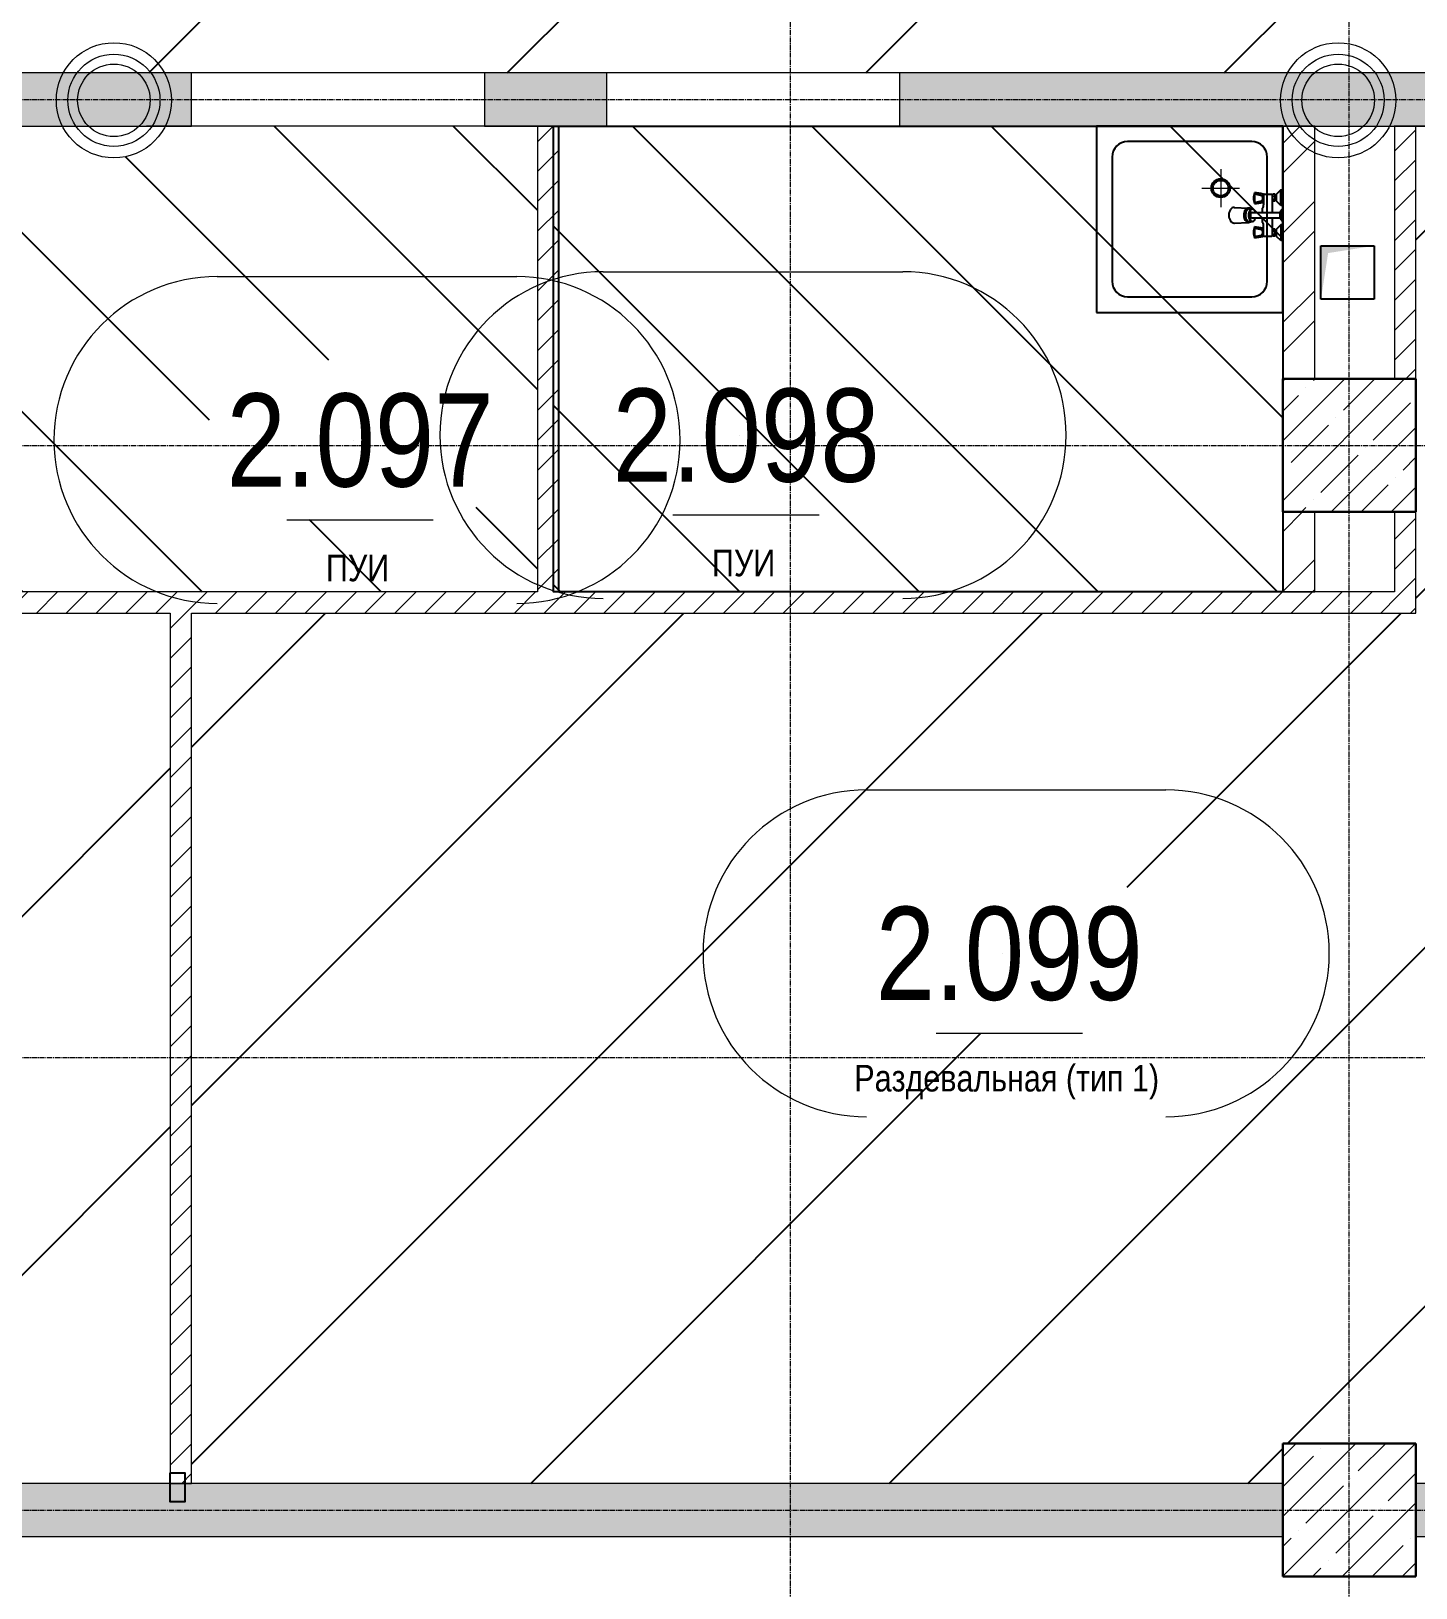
# Model space of a CAD drawing. Header units: millimetres. Extents: x 538266 to 1167394, y 114608 to 637157.
# Drawn here: x 863885 to 869088, y 205321 to 211170 of the extents above; entities that cross this region are included whole.
import ezdxf
from ezdxf.enums import TextEntityAlignment as Align

# ---------------------------------------------------------------- set-up
doc = ezdxf.new("R2010")
doc.units = ezdxf.units.MM
doc.linetypes.add('CENTER2', pattern=[28.575, 19.05, -3.175, 3.175, -3.175])
doc.linetypes.add('HIDDEN2', pattern=[4.7625, 3.175, -1.5875])
doc.layers.get('Defpoints').update_dxf_attribs({"color": 140})
for name, color, linetype, lineweight in [('АР_Area', 5, 'Continuous', 5), ('АР_Колонны', 70, 'Continuous', 30), ('АР_Стены ЖБ', 7, 'Continuous', 35), ('АР_Стены кирпич', 32, 'Continuous', 20), ('АР_Стены ПЕНОблок', 52, 'Continuous', 20), ('АР_Штриховка', 8, 'Continuous', 0)]:
    doc.layers.add(name, color=color, linetype=linetype, lineweight=lineweight)
doc.layers.add('АР_Делит', color=120, linetype='Continuous', lineweight=0, plot=False)
doc.layers.add('РД_Проем', color=230, linetype='Continuous', lineweight=0, plot=False)
doc.layers.add('РД_Оси_100', color=7, linetype='Continuous', lineweight=0, true_color=0x525252)
doc.layers.add('РД_проем_инж перемыч_подсчет', color=50, linetype='Continuous', plot=False)
doc.layers.add('ФВ-5', color=7, linetype='Continuous')
doc.styles.add('style1', font='ARIALN.TTF')

# ---------------------------------------------------------------- blocks, each defined once
blk = doc.blocks.new('MOK-МаркаПом_овал_ареал')
for p, q in [((-5.365, 6.138), (5.888, 6.138)), ((-2.75, -3), (2.75, -3))]:
    blk.add_line(p, q)
for centre, radius, start, end in [((-5.365, 0), 6.138, 90, 270), ((5.888, 0), 6.138, 270, 90), ((-7.411, 0), 7.161, 0, 0.00095)]:
    blk.add_arc(centre, radius, start, end)
at = {"color": 0, "style": 'style1'}
blk.add_attdef('АР-ПОМЕЩЕНИЕ:НОМЕР', text='', height=3, dxfattribs=at).set_placement((0.261, 0), align=Align.MIDDLE)
at = {"layer": 'Defpoints', "color": 2, "style": 'style1'}
blk.add_attdef('АР-ПОМЕЩЕНИЕ:НАИМЕНОВАНИЕ', text='', height=1, dxfattribs=at).set_placement((-0.094, -4.814), align=Align.MIDDLE)
blk = doc.blocks.new('2_этаж')
at = {"layer": 'АР_Штриховка', "linetype": 'Continuous', "lineweight": 0, "true_color": 0x000000}
h = blk.add_hatch(dxfattribs=at)
h.set_pattern_fill('AR-CONC', color=18, angle=45, style=0)
h.set_pattern_definition([(95, (602274.53, 8e-10), (140.09465, 117.55338), [19.05, -209.55]), (40, (602274.53, 8e-10), (-160.01845, 110.17673), [15.24, -167.64058]), (145.451445, (602286.2, 9.8), (-19.9238, 227.7301), [16.19001, -178.09024]), (91.1842, (602238.6, 35.92), (221.41024, 161.95341), [28.575, -314.325]), (141.63556, (602257.06, 49.42), (-7.08662, 342.82676), [24.28502, -267.1356]), (36.18415, (602238.6, 35.92), (-7.08662, 342.82676), [22.85997, -251.45973]), (66, (602265.55, 44.9), (179.51998, 34.89515), [19.05, -209.55]), (11, (602265.55, 44.9), (-86.53993, 173.9412), [15.24, -167.64]), (116.451445, (602280.51, 47.81), (92.98005, 208.83634), [16.19001, -178.08994]), (82.5, (602274.53, 8e-10), (-57.605469, 61.973414), [0, -165.608, 0, -170.18, 0, -168.275]), (52.5, (602274.53, 8e-10), (-23.589727, 118.087), [0, -97.028, 0, -161.798, 0, -64.135]), (12.5, (602234.48, -40.05), (99.927863, 91.826196), [0, -63.5, 0, -198.12, 0, -262.89]), (2.5, (602216.52, -58.01), (86.763904, 122.72239), [0, -82.55, 0, -131.572, 0, -186.69])])
h.paths.add_polyline_path([(697073.6, 211013.2), (697273.6, 210813.2), (700673.6, 210813.2), (700673.6, 211013.2)], flags=0)
h.paths.add_polyline_path([(700673.6, 211013.2), (700673.6, 210813.2), (702713.6, 210813.2), (702713.6, 211013.2)], flags=0)
h.paths.add_polyline_path([(703813.6, 211013.2), (703813.6, 210813.2), (706223.6, 210813.2), (706223.6, 211013.2)], flags=0)
h.paths.add_polyline_path([(706223.6, 211013.2), (706223.6, 210813.2), (706723.6, 210813.2), (706723.6, 211013.2)], flags=0)
h.paths.add_polyline_path([(706723.6, 211013.2), (706723.6, 210813.2), (708123.6, 210813.2), (708123.6, 211013.2)], flags=0)
h.paths.add_polyline_path([(709223.6, 211013.2), (709223.6, 210813.2), (709423.6, 210813.2), (709423.6, 211013.2)], flags=0)
h.paths.add_polyline_path([(709423.6, 211013.2), (709423.6, 210813.2), (709683.6, 210813.2), (709683.6, 211013.2)], flags=0)
h.paths.add_polyline_path([(710783.6, 211013.2), (710783.6, 210813.2), (712223.6, 210813.2), (712223.6, 211013.2)], flags=0)
h.paths.add_polyline_path([(712223.6, 211013.2), (712223.6, 210813.2), (712773.6, 210813.2), (712773.6, 211013.2)], flags=0)
h.paths.add_polyline_path([(713873.6, 211013.2), (713873.6, 210813.2), (713923.6, 210813.2), (713923.6, 211013.2)], flags=0)
h.paths.add_polyline_path([(713923.6, 211013.2), (713923.6, 210813.2), (718373.6, 210813.2), (718373.6, 211013.2)], flags=0)
at = {"layer": 'АР_Штриховка', "linetype": 'Continuous', "lineweight": 0, "ltscale": 0.5, "true_color": 0x000000}
h = blk.add_hatch(dxfattribs=at)
h.set_pattern_fill('ANSI31', color=18, scale=25, angle=-360, style=0)
h.set_pattern_definition([(45, (602274.53, 9e-11), (-56.1266, 56.1266), [])])
h.paths.add_polyline_path([(709423.6, 209063.2), (709450.2, 209043.2), (709503.6, 209063.2), (709503.6, 210813.2), (709423.6, 210813.2)], flags=0)
at = {"layer": 'АР_Штриховка', "linetype": 'Continuous', "lineweight": 0, "true_color": 0x000000}
h = blk.add_hatch(dxfattribs=at)
h.set_pattern_fill('ANSI32', color=18, scale=25, angle=-360, style=0)
h.set_pattern_definition([(45, (602274.53, -3e-11), (-168.3798, 168.3798), []), (45, (602386.78, -3e-11), (-168.3798, 168.3798), [])])
h.paths.add_polyline_path([(712223.6, 209863.2), (712343.6, 209863.2), (712343.6, 210813.2), (712223.6, 210813.2)], flags=0)
at = {"layer": 'АР_Штриховка', "linetype": 'Continuous', "lineweight": 0, "ltscale": 0.5, "true_color": 0x000000}
h = blk.add_hatch(dxfattribs=at)
h.set_pattern_fill('ANSI31', color=18, scale=25, angle=-360, style=0)
h.set_pattern_definition([(45, (602274.53, 3e-11), (-56.1266, 56.1266), [])])
h.paths.add_polyline_path([(712723.6, 210813.2), (712643.6, 210813.2), (712643.6, 209863.2), (712723.6, 209863.2)], flags=0)
at = {"layer": 'АР_Штриховка', "linetype": 'Continuous', "lineweight": 0, "true_color": 0x000000}
h = blk.add_hatch(dxfattribs=at)
h.set_pattern_fill('ANSI32', color=18, scale=25, angle=-360, style=0)
h.set_pattern_definition([(45, (602274.53, 3e-11), (-168.3798, 168.3798), []), (45, (602386.78, 3e-11), (-168.3798, 168.3798), [])])
h.paths.add_polyline_path([(712343.6, 209363.2), (712223.6, 209363.2), (712223.6, 209063.2), (712343.6, 209063.2)], flags=0)
at = {"layer": 'АР_Штриховка', "linetype": 'Continuous', "lineweight": 0, "ltscale": 0.5, "true_color": 0x000000}
h = blk.add_hatch(dxfattribs=at)
h.set_pattern_fill('ANSI31', color=18, scale=25, angle=-360, style=0)
h.set_pattern_definition([(45, (602274.53, 3e-11), (-56.1266, 56.1266), [])])
h.paths.add_polyline_path([(712723.6, 209363.2), (712643.6, 209363.2), (712643.6, 209063.2), (712723.6, 208983.2)], flags=0)
h = blk.add_hatch(dxfattribs=at)
h.set_pattern_fill('ANSI31', color=18, scale=25, style=0)
h.set_pattern_definition([(45, (602274.53, 0), (-56.1266, 56.1266), [])])
h.paths.add_polyline_path([(712723.6, 208983.2), (712643.6, 209063.2), (712223.6, 209063.2), (712223.6, 208983.2)], flags=0)
h.paths.add_polyline_path([(712223.6, 208983.2), (712223.6, 209063.2), (709503.6, 209063.2), (709450.2, 209043.2), (709423.6, 208983.2)], flags=0)
h.paths.add_polyline_path([(709423.6, 208983.2), (709450.2, 209043.2), (709423.6, 209063.2), (708043.6, 209063.2), (708070.2, 209003.2), (708123.6, 208983.2)], flags=0)
h.paths.add_polyline_path([(708043.6, 208983.2), (708070.2, 209003.2), (708043.6, 209063.2), (706303.6, 209063.2), (706223.6, 208983.2)], flags=0)
h = blk.add_hatch(dxfattribs=at)
h.set_pattern_fill('ANSI31', color=18, scale=25, angle=-360, style=0)
h.set_pattern_definition([(45, (602274.53, 3e-11), (-56.1266, 56.1266), [])])
h.paths.add_polyline_path([(708123.6, 208983.2), (708070.2, 209003.2), (708043.6, 208983.2), (708043.6, 205713.3), (708123.6, 205713.3)], flags=0)
at = {"layer": 'АР_Штриховка', "linetype": 'Continuous', "lineweight": 0, "true_color": 0x000000}
h = blk.add_hatch(dxfattribs=at)
h.set_pattern_fill('AR-CONC', color=18, angle=45, style=0)
h.set_pattern_definition([(95, (602274.53, 0), (140.09465, 117.55338), [19.05, -209.55]), (40, (602274.53, 0), (-160.01845, 110.17673), [15.24, -167.64058]), (145.451445, (602286.2, 9.8), (-19.9238, 227.7301), [16.19001, -178.09024]), (91.1842, (602238.6, 35.92), (221.41024, 161.95341), [28.575, -314.325]), (141.63556, (602257.06, 49.42), (-7.08662, 342.82676), [24.28502, -267.1356]), (36.18415, (602238.6, 35.92), (-7.08662, 342.82676), [22.85997, -251.45973]), (66, (602265.55, 44.9), (179.51998, 34.89515), [19.05, -209.55]), (11, (602265.55, 44.9), (-86.53993, 173.9412), [15.24, -167.64]), (116.451445, (602280.51, 47.81), (92.98005, 208.83634), [16.19001, -178.08994]), (82.5, (602274.53, 0), (-57.605469, 61.973414), [0, -165.608, 0, -170.18, 0, -168.275]), (52.5, (602274.53, 0), (-23.589727, 118.087), [0, -97.028, 0, -161.798, 0, -64.135]), (12.5, (602234.48, -40.05), (99.927863, 91.826196), [0, -63.5, 0, -198.12, 0, -262.89]), (2.5, (602216.52, -58.01), (86.763904, 122.72239), [0, -82.55, 0, -131.572, 0, -186.69])])
h.paths.add_polyline_path([(706723.6, 205713.3), (706723.6, 205513.3), (712223.6, 205513.3), (712223.6, 205713.3)], flags=0)
h = blk.add_hatch(dxfattribs=at)
h.set_pattern_fill('AR-CONC', color=18, angle=45, style=0)
h.set_pattern_definition([(95, (602274.53, 0), (140.09465, 117.55338), [19.05, -209.55]), (40, (602274.53, 0), (-160.01845, 110.17673), [15.24, -167.64058]), (145.451445, (602286.2, 9.8), (-19.9238, 227.7301), [16.19001, -178.09024]), (91.1842, (602238.6, 35.92), (221.41024, 161.95341), [28.575, -314.325]), (141.63556, (602257.06, 49.42), (-7.08662, 342.82676), [24.28502, -267.1356]), (36.18415, (602238.6, 35.92), (-7.08662, 342.82676), [22.85997, -251.45973]), (66, (602265.55, 44.9), (179.51998, 34.89515), [19.05, -209.55]), (11, (602265.55, 44.9), (-86.53993, 173.9412), [15.24, -167.64]), (116.451445, (602280.51, 47.81), (92.98005, 208.83634), [16.19001, -178.08994]), (82.5, (602274.53, 0), (-57.605469, 61.973414), [0, -165.608, 0, -170.18, 0, -168.275]), (52.5, (602274.53, 0), (-23.589727, 118.087), [0, -97.028, 0, -161.798, 0, -64.135]), (12.5, (602234.48, -40.05), (99.927863, 91.826196), [0, -63.5, 0, -198.12, 0, -262.89]), (2.5, (602216.52, -58.01), (86.763904, 122.72239), [0, -82.55, 0, -131.572, 0, -186.69])])
h.paths.add_polyline_path([(712723.6, 205713.3), (712723.6, 205513.3), (718273.6, 205513.3), (718273.6, 205713.3)], flags=0)
at = {"color": 18, "true_color": 0x000000}
for p, q in [((712223.6, 210813.2), (711523.6, 210813.2)), ((711523.6, 210813.2), (711523.6, 210113.2)), ((712223.6, 210813.2), (711523.6, 210813.2)), ((711523.6, 210813.2), (711523.6, 210113.2)), ((712223.6, 210113.2), (712223.6, 210813.2)), ((712223.6, 210113.2), (712223.6, 210813.2)), ((712106.9, 210754.9), (711640.2, 210754.9)), ((712106.9, 210754.9), (711640.2, 210754.9)), ((711581.9, 210696.6), (711581.9, 210229.9)), ((711581.9, 210696.6), (711581.9, 210229.9)), ((712165.2, 210229.9), (712165.2, 210696.6)), ((712165.2, 210229.9), (712165.2, 210696.6)), ((712119, 210557.9), (712143, 210552.3)), ((712119, 210557.9), (712143, 210552.3)), ((712216.2, 210573.2), (712199.4, 210557.6)), ((712216.2, 210573.2), (712199.4, 210557.6)), ((712199.4, 210530.4), (712199.4, 210557.6)), ((712199.4, 210530.4), (712199.4, 210557.6)), ((712216.2, 210514.8), (712216.2, 210573.2)), ((712216.2, 210573.2), (712223.6, 210573.2)), ((712216.2, 210514.8), (712216.2, 210573.2)), ((712216.2, 210573.2), (712223.6, 210573.2)), ((712223.6, 210573.2), (712223.6, 210514.8)), ((712223.6, 210573.2), (712223.6, 210514.8)), ((712041.1, 210507.6), (712095.3, 210505.1)), ((712041.1, 210507.6), (712095.3, 210505.1)), ((712109.6, 210501.6), (712095.5, 210501.6)), ((712109.6, 210501.6), (712095.5, 210501.6)), ((712116.8, 210553.9), (712116.8, 210530.3)), ((712116.8, 210553.9), (712116.8, 210530.3)), ((712119, 210526.3), (712143, 210531.9)), ((712119, 210526.3), (712143, 210531.9)), ((712147.5, 210488.2), (712147.5, 210504.8)), ((712147.5, 210488.2), (712147.5, 210504.8)), ((712150.4, 210554.3), (712150.4, 210529.9)), ((712151.6, 210554.3), (712150.4, 210554.3)), ((712150.4, 210554.3), (712150.4, 210529.9)), ((712151.6, 210554.3), (712150.4, 210554.3)), ((712150.4, 210529.9), (712151.6, 210529.9)), ((712150.4, 210529.9), (712151.6, 210529.9)), ((712151.6, 210554.3), (712151.6, 210517.3)), ((712151.6, 210554.3), (712151.6, 210517.3)), ((712153.8, 210557.1), (712182.8, 210557.1)), ((712153.8, 210557.1), (712182.8, 210557.1)), ((712186.8, 210557.2), (712184.8, 210554.6)), ((712186.8, 210557.2), (712184.8, 210554.6)), ((712184.8, 210488.2), (712184.8, 210555.1)), ((712184.8, 210488.2), (712184.8, 210555.1)), ((712184.8, 210552), (712186.8, 210549.8)), ((712184.8, 210552), (712186.8, 210549.8)), ((712186.8, 210549.8), (712184.8, 210547)), ((712186.8, 210549.8), (712184.8, 210547)), ((712186.8, 210538.2), (712184.8, 210541)), ((712186.8, 210538.2), (712184.8, 210541)), ((712184.8, 210536), (712186.8, 210538.2)), ((712184.8, 210536), (712186.8, 210538.2)), ((712186.8, 210530.8), (712184.8, 210533.4)), ((712186.8, 210530.8), (712184.8, 210533.4)), ((712193, 210557.2), (712186.8, 210557.2)), ((712193, 210557.2), (712186.8, 210557.2)), ((712186.8, 210549.8), (712193, 210549.8)), ((712186.8, 210549.8), (712193, 210549.8)), ((712186.8, 210538.2), (712193, 210538.2)), ((712186.8, 210538.2), (712193, 210538.2)), ((712193, 210530.8), (712186.8, 210530.8)), ((712193, 210530.8), (712186.8, 210530.8)), ((712195.2, 210554.6), (712193, 210557.2)), ((712195.2, 210554.6), (712193, 210557.2)), ((712193, 210549.8), (712195.2, 210552)), ((712193, 210549.8), (712195.2, 210552)), ((712193, 210549.8), (712195.2, 210547)), ((712193, 210549.8), (712195.2, 210547)), ((712193, 210538.2), (712195.2, 210541)), ((712193, 210538.2), (712195.2, 210541)), ((712193, 210538.2), (712195.2, 210536)), ((712193, 210538.2), (712195.2, 210536)), ((712195.2, 210533.4), (712193, 210530.8)), ((712195.2, 210533.4), (712193, 210530.8)), ((712195.2, 210533.4), (712195.2, 210554.6)), ((712199.4, 210554.6), (712195.2, 210554.6)), ((712195.2, 210533.4), (712195.2, 210554.6)), ((712199.4, 210554.6), (712195.2, 210554.6)), ((712199.4, 210533.4), (712195.2, 210533.4)), ((712199.4, 210533.4), (712195.2, 210533.4)), ((712216.2, 210514.8), (712199.4, 210530.4)), ((712216.2, 210514.8), (712199.4, 210530.4)), ((712220.6, 210500.2), (712213.6, 210490.7)), ((712220.6, 210500.2), (712213.6, 210490.7)), ((712223.6, 210514.8), (712216.2, 210514.8)), ((712223.6, 210514.8), (712216.2, 210514.8)), ((712220.6, 210456.2), (712220.6, 210500.2)), ((712223.6, 210500.2), (712220.6, 210500.2)), ((712220.6, 210456.2), (712220.6, 210500.2)), ((712223.6, 210500.2), (712220.6, 210500.2)), ((712223.6, 210500.2), (712223.6, 210456.2)), ((712223.6, 210500.2), (712223.6, 210456.2)), ((712041.1, 210448.7), (712095.3, 210451.1)), ((712041.1, 210448.7), (712095.3, 210451.1)), ((712109.6, 210454.7), (712095.5, 210454.7)), ((712109.6, 210454.7), (712095.5, 210454.7)), ((712108.8, 210488.2), (712213.6, 210488.2)), ((712108.8, 210488.2), (712213.6, 210488.2)), ((712108.8, 210468.2), (712213.6, 210468.2)), ((712108.8, 210468.2), (712213.6, 210468.2)), ((712147.5, 210450.9), (712147.5, 210468.2)), ((712147.5, 210450.9), (712147.5, 210468.2)), ((712184.8, 210401.7), (712184.8, 210468.2)), ((712184.8, 210401.7), (712184.8, 210468.2)), ((712216.2, 210441.5), (712199.4, 210425.9)), ((712216.2, 210441.5), (712199.4, 210425.9)), ((712213.6, 210465.7), (712213.6, 210490.7)), ((712213.6, 210465.7), (712213.6, 210490.7)), ((712220.6, 210456.2), (712213.6, 210465.7)), ((712220.6, 210456.2), (712213.6, 210465.7)), ((712223.6, 210441.5), (712216.2, 210441.5)), ((712216.2, 210441.5), (712216.2, 210383.1)), ((712223.6, 210441.5), (712216.2, 210441.5)), ((712216.2, 210441.5), (712216.2, 210383.1)), ((712223.6, 210456.2), (712220.6, 210456.2)), ((712223.6, 210456.2), (712220.6, 210456.2)), ((712223.6, 210383.1), (712223.6, 210441.5)), ((712223.6, 210383.1), (712223.6, 210441.5)), ((712116.8, 210425.5), (712116.8, 210401.9)), ((712116.8, 210425.5), (712116.8, 210401.9)), ((712119, 210429.5), (712143, 210423.9)), ((712119, 210429.5), (712143, 210423.9)), ((712119, 210397.9), (712143, 210403.5)), ((712119, 210397.9), (712143, 210403.5)), ((712150.4, 210425.9), (712151.6, 210425.9)), ((712150.4, 210401.5), (712150.4, 210425.9)), ((712150.4, 210425.9), (712151.6, 210425.9)), ((712150.4, 210401.5), (712150.4, 210425.9)), ((712151.6, 210401.5), (712150.4, 210401.5)), ((712151.6, 210401.5), (712150.4, 210401.5)), ((712151.6, 210401.5), (712151.6, 210438.5)), ((712151.6, 210401.5), (712151.6, 210438.5)), ((712182.8, 210398.7), (712153.8, 210398.7)), ((712182.8, 210398.7), (712153.8, 210398.7)), ((712184.8, 210401.7), (712182.8, 210398.7)), ((712184.8, 210401.7), (712182.8, 210398.7)), ((712186.8, 210425.5), (712184.8, 210422.9)), ((712186.8, 210425.5), (712184.8, 210422.9)), ((712184.8, 210420.3), (712186.8, 210418.1)), ((712184.8, 210420.3), (712186.8, 210418.1)), ((712186.8, 210418.1), (712184.8, 210415.3)), ((712186.8, 210418.1), (712184.8, 210415.3)), ((712186.8, 210406.5), (712184.8, 210409.3)), ((712186.8, 210406.5), (712184.8, 210409.3)), ((712184.8, 210404.3), (712186.8, 210406.5)), ((712184.8, 210404.3), (712186.8, 210406.5)), ((712186.8, 210399.1), (712184.8, 210401.7)), ((712186.8, 210399.1), (712184.8, 210401.7)), ((712193, 210425.5), (712186.8, 210425.5)), ((712193, 210425.5), (712186.8, 210425.5)), ((712186.8, 210418.1), (712193, 210418.1)), ((712186.8, 210418.1), (712193, 210418.1)), ((712186.8, 210406.5), (712193, 210406.5)), ((712186.8, 210406.5), (712193, 210406.5)), ((712193, 210399.1), (712186.8, 210399.1)), ((712193, 210399.1), (712186.8, 210399.1)), ((712195.2, 210422.9), (712193, 210425.5)), ((712195.2, 210422.9), (712193, 210425.5)), ((712193, 210418.1), (712195.2, 210420.3)), ((712193, 210418.1), (712195.2, 210420.3)), ((712193, 210418.1), (712195.2, 210415.3)), ((712193, 210418.1), (712195.2, 210415.3)), ((712193, 210406.5), (712195.2, 210409.3)), ((712193, 210406.5), (712195.2, 210409.3)), ((712193, 210406.5), (712195.2, 210404.3)), ((712193, 210406.5), (712195.2, 210404.3)), ((712195.2, 210401.7), (712193, 210399.1)), ((712195.2, 210401.7), (712193, 210399.1)), ((712199.4, 210422.9), (712195.2, 210422.9)), ((712195.2, 210401.7), (712195.2, 210422.9)), ((712199.4, 210422.9), (712195.2, 210422.9)), ((712195.2, 210401.7), (712195.2, 210422.9)), ((712199.4, 210401.7), (712195.2, 210401.7)), ((712199.4, 210401.7), (712195.2, 210401.7)), ((712199.4, 210398.7), (712199.4, 210425.9)), ((712199.4, 210398.7), (712199.4, 210425.9)), ((712216.2, 210383.1), (712199.4, 210398.7)), ((712216.2, 210383.1), (712199.4, 210398.7)), ((712223.6, 210383.1), (712216.2, 210383.1)), ((712223.6, 210383.1), (712216.2, 210383.1)), ((711640.2, 210171.6), (712106.9, 210171.6)), ((711640.2, 210171.6), (712106.9, 210171.6)), ((711523.6, 210113.2), (712223.6, 210113.2)), ((711523.6, 210113.2), (712223.6, 210113.2))]:
    blk.add_line(p, q, dxfattribs=at)
at = {"color": 18, "lineweight": 0, "true_color": 0x000000}
for p, q in [((711990.2, 210651), (711990.2, 210508.9)), ((711990.2, 210651), (711990.2, 210508.9)), ((711919.2, 210579.9), (712061.3, 210579.9)), ((711919.2, 210579.9), (712061.3, 210579.9))]:
    blk.add_line(p, q, dxfattribs=at)
at = {"color": 18, "linetype": 'Continuous', "true_color": 0x000000}
for p, q in [((712367, 210163.2), (712367, 210363.2)), ((712367, 210363.2), (712567, 210363.2)), ((712367, 210163.2), (712367, 210363.2)), ((712367, 210363.2), (712567, 210363.2)), ((712567, 210363.2), (712567, 210163.2)), ((712567, 210363.2), (712567, 210163.2)), ((712567, 210163.2), (712367, 210163.2)), ((712567, 210163.2), (712367, 210163.2))]:
    blk.add_line(p, q, dxfattribs=at)
blk.add_lwpolyline([(708043.6, 205753.4), (708097.8, 205753.4), (708097.8, 205643.9), (708043.6, 205643.9)], close=True)
at = {"color": 18, "true_color": 0x000000}
for radius in [35, 35, 29.2, 29.2]:
    blk.add_circle((711990.2, 210579.9), radius, dxfattribs=at)
for centre, radius, start, end in [((711640.2, 210696.6), 58.3, 90, 180), ((711640.2, 210696.6), 58.3, 90, 180), ((712106.9, 210696.6), 58.3, 0, 90), ((712106.9, 210696.6), 58.3, 0, 90), ((712170.3, 210540.8), 57, 157.82246, 178.68627), ((712170.3, 210540.8), 57, 157.82246, 178.68627), ((712121.5, 210553.9), 4.74, 122.37841, 180), ((712121.5, 210553.9), 4.74, 122.37841, 180), ((712124.7, 210562.1), 7.1, 178.68627, 216.61398), ((712102, 210356.5), 206.4, 77.12471, 85.66633), ((712124.7, 210562.1), 7.1, 178.68627, 216.61398), ((712102, 210356.5), 206.4, 77.12471, 85.66633), ((712125.1, 210651.7), 94, 266.28017, 279.93305), ((712125.1, 210651.7), 94, 266.28017, 279.93305), ((712146.2, 210553.9), 4.17, 5.28608, 65.1491), ((712146.2, 210553.9), 4.17, 5.28608, 65.1491), ((712045.6, 210486.3), 22.6, 121.36202, 145.79984), ((712045.6, 210486.3), 22.6, 121.36202, 145.79984), ((712041.1, 210493.7), 13.9, 87.34582, 121.36203), ((712041.1, 210493.7), 13.9, 87.34582, 121.36203), ((712099.6, 210485.6), 20.7, 121.50035, 145.94422), ((712099.6, 210485.6), 20.7, 121.50035, 145.94422), ((712101.6, 210486.8), 16.9, 127.82457, 151.91881), ((712101.6, 210486.8), 16.9, 127.82457, 151.91881), ((712095.3, 210492.5), 12.6, 58.49965, 121.50034), ((712095.3, 210492.5), 12.6, 58.49965, 121.50034), ((712095.5, 210494.6), 7, 90, 127.82457), ((712095.5, 210494.6), 7, 90, 127.82457), ((712113.1, 210486.8), 16.9, 127.82457, 151.91881), ((712113.1, 210486.8), 16.9, 127.82457, 151.91881), ((712115.6, 210486.8), 16.9, 127.82457, 151.91881), ((712115.6, 210486.8), 16.9, 127.82457, 151.91881), ((712091.1, 210485.6), 20.7, 50.6316, 58.49965), ((712091.1, 210485.6), 20.7, 50.6316, 58.49965), ((712107.1, 210494.6), 7, 90, 127.82457), ((712107.1, 210494.6), 7, 90, 127.82457), ((712109.6, 210494.6), 7, 52.17543, 127.82459), ((712109.6, 210494.6), 7, 52.17543, 127.82459), ((712170.3, 210543.4), 57, 181.31373, 202.17754), ((712170.3, 210543.4), 57, 181.31373, 202.17754), ((712103.5, 210486.8), 16.9, 28.08119, 52.17543), ((712103.5, 210486.8), 16.9, 28.08119, 52.17543), ((712121.5, 210530.3), 4.74, 180, 237.62159), ((712121.5, 210530.3), 4.74, 180, 237.62159), ((712102, 210727.7), 206.4, 274.33367, 282.87529), ((712102, 210727.7), 206.4, 274.33367, 282.87529), ((712124.7, 210522.1), 7.1, 143.38602, 181.31373), ((712124.7, 210522.1), 7.1, 143.38602, 181.31373), ((712125.1, 210432.5), 94, 80.06695, 93.71983), ((712125.1, 210432.5), 94, 80.06695, 93.71983), ((712138, 210542.7), 10.8, 356.71851, 62.52899), ((712138, 210542.7), 10.8, 356.71851, 62.52899), ((712138, 210541.5), 10.8, 297.47101, 3.28149), ((712138, 210541.5), 10.8, 297.47101, 3.28149), ((712130.6, 210517.3), 20.9, 323.49598, 0), ((712130.6, 210517.3), 20.9, 323.49598, 0), ((712146.2, 210530.3), 4.17, 294.8509, 354.71392), ((712146.2, 210530.3), 4.17, 294.8509, 354.71392), ((712153.8, 210554.8), 2.26, 90, 193.68555), ((712153.8, 210554.8), 2.26, 90, 193.68555), ((712182.8, 210555.1), 2, 0, 90), ((712182.8, 210555.1), 2, 0, 90), ((712064.2, 210478.2), 43.2, 164.27804, 195.72198), ((712064.2, 210478.2), 43.2, 164.27804, 195.72198), ((712052.8, 210481.4), 31.3, 145.79984, 164.27804), ((712052.8, 210481.4), 31.3, 145.79984, 164.27804), ((712052.8, 210475), 31.3, 195.72196, 214.20016), ((712052.8, 210475), 31.3, 195.72196, 214.20016), ((712045.6, 210470.1), 22.6, 214.20016, 238.63798), ((712045.6, 210470.1), 22.6, 214.20016, 238.63798), ((712041.1, 210462.6), 13.9, 238.63798, 270), ((712041.1, 210462.6), 13.9, 238.63798, 270), ((712041.1, 210462.6), 13.9, 270, 274.97735), ((712041.1, 210462.6), 13.9, 270, 274.97735), ((712116.9, 210478.1), 39.8, 164.35894, 195.64108), ((712116.9, 210478.1), 39.8, 164.35894, 195.64108), ((712106.3, 210481.1), 28.8, 145.94422, 164.35894), ((712106.3, 210481.1), 28.8, 145.94422, 164.35894), ((712106.3, 210475.1), 28.8, 195.64106, 214.05578), ((712106.3, 210475.1), 28.8, 195.64106, 214.05578), ((712099.6, 210470.6), 20.7, 214.05578, 238.49965), ((712099.6, 210470.6), 20.7, 214.05578, 238.49965), ((712126.8, 210478.2), 43.8, 167.53823, 192.46179), ((712126.8, 210478.2), 43.8, 167.53823, 192.46179), ((712111.3, 210481.6), 27.9, 151.91881, 167.53823), ((712111.3, 210481.6), 27.9, 151.91881, 167.53823), ((712111.3, 210474.7), 27.9, 192.46177, 208.08119), ((712111.3, 210474.7), 27.9, 192.46177, 208.08119), ((712101.6, 210469.5), 16.9, 208.08119, 232.17543), ((712101.6, 210469.5), 16.9, 208.08119, 232.17543), ((712095.3, 210463.7), 12.6, 238.49965, 301.50036), ((712095.3, 210463.7), 12.6, 238.49965, 301.50036), ((712095.5, 210461.7), 7, 232.17543, 270), ((712095.5, 210461.7), 7, 232.17543, 270), ((712138.3, 210478.2), 43.8, 167.53823, 192.46179), ((712138.3, 210478.2), 43.8, 167.53823, 192.46179), ((712122.9, 210481.6), 27.9, 151.91881, 167.53823), ((712122.9, 210481.6), 27.9, 151.91881, 167.53823), ((712122.9, 210474.7), 27.9, 192.46177, 208.08119), ((712122.9, 210474.7), 27.9, 192.46177, 208.08119), ((712140.9, 210478.2), 43.8, 167.53823, 192.46179), ((712140.9, 210478.2), 43.8, 167.53823, 192.46179), ((712125.4, 210481.6), 27.9, 151.91881, 167.53823), ((712125.4, 210481.6), 27.9, 151.91881, 167.53823), ((712125.4, 210474.7), 27.9, 192.46177, 208.08119), ((712125.4, 210474.7), 27.9, 192.46177, 208.08119), ((712113.1, 210469.5), 16.9, 208.08119, 232.17543), ((712113.1, 210469.5), 16.9, 208.08119, 232.17543), ((712115.6, 210469.5), 16.9, 208.08119, 232.17543), ((712115.6, 210469.5), 16.9, 208.08119, 232.17543), ((712115.3, 210478.2), 13.7, 163.28473, 196.71526), ((712115.3, 210478.2), 13.7, 163.28473, 196.71526), ((712091.1, 210470.6), 20.7, 301.50035, 309.98498), ((712091.1, 210470.6), 20.7, 301.50035, 309.98498), ((712112.1, 210479.1), 10.4, 144.05789, 163.28473), ((712112.1, 210479.1), 10.4, 144.05789, 163.28473), ((712112.1, 210477.2), 10.4, 196.71527, 215.94211), ((712112.1, 210477.2), 10.4, 196.71527, 215.94211), ((712107.1, 210461.7), 7, 232.17543, 270), ((712107.1, 210461.7), 7, 232.17543, 270), ((712110.1, 210480.6), 7.92, 119.74058, 144.05789), ((712110.1, 210480.6), 7.92, 119.74058, 144.05789), ((712110.1, 210475.7), 7.92, 215.94211, 240.25942), ((712110.1, 210475.7), 7.92, 215.94211, 240.25942), ((712109.6, 210461.7), 7, 232.17543, 307.82455), ((712109.6, 210461.7), 7, 232.17543, 307.82455), ((712108.8, 210482.8), 5.33, 90, 119.74058), ((712108.8, 210482.8), 5.33, 90, 119.74058), ((712108.8, 210473.5), 5.33, 240.25942, 270), ((712108.8, 210473.5), 5.33, 240.25942, 270), ((712103.5, 210469.5), 16.9, 307.82457, 331.91881), ((712103.5, 210469.5), 16.9, 307.82457, 331.91881), ((712093.8, 210481.6), 27.9, 13.62703, 28.08119), ((712093.8, 210481.6), 27.9, 13.62703, 28.08119), ((712093.8, 210474.7), 27.9, 331.91881, 346.37297), ((712093.8, 210474.7), 27.9, 331.91881, 346.37297), ((712130.6, 210438.5), 20.9, 0, 36.50402), ((712130.6, 210438.5), 20.9, 0, 36.50402), ((712170.3, 210412.4), 57, 157.82246, 178.68627), ((712170.3, 210412.4), 57, 157.82246, 178.68627), ((712170.3, 210415), 57, 181.31373, 202.17754), ((712170.3, 210415), 57, 181.31373, 202.17754), ((712121.5, 210425.5), 4.74, 122.37841, 180), ((712121.5, 210425.5), 4.74, 122.37841, 180), ((712121.5, 210401.9), 4.74, 180, 237.62159), ((712121.5, 210401.9), 4.74, 180, 237.62159), ((712124.7, 210433.7), 7.1, 178.68627, 216.61398), ((712102, 210228.1), 206.4, 77.12471, 85.66633), ((712124.7, 210433.7), 7.1, 178.68627, 216.61398), ((712102, 210228.1), 206.4, 77.12471, 85.66633), ((712102, 210599.3), 206.4, 274.33367, 282.87529), ((712102, 210599.3), 206.4, 274.33367, 282.87529), ((712124.7, 210393.7), 7.1, 143.38602, 181.31373), ((712124.7, 210393.7), 7.1, 143.38602, 181.31373), ((712125.1, 210523.3), 94, 266.28017, 279.93305), ((712125.1, 210523.3), 94, 266.28017, 279.93305), ((712125.1, 210304.1), 94, 80.06695, 93.71983), ((712125.1, 210304.1), 94, 80.06695, 93.71983), ((712138, 210414.3), 10.8, 356.71851, 62.52899), ((712138, 210414.3), 10.8, 356.71851, 62.52899), ((712138, 210413.1), 10.8, 297.47101, 3.28149), ((712138, 210413.1), 10.8, 297.47101, 3.28149), ((712146.2, 210425.5), 4.17, 5.28608, 65.1491), ((712146.2, 210425.5), 4.17, 5.28608, 65.1491), ((712146.2, 210401.9), 4.17, 294.8509, 354.71392), ((712146.2, 210401.9), 4.17, 294.8509, 354.71392), ((712153.8, 210401), 2.26, 166.31445, 270), ((712153.8, 210401), 2.26, 166.31445, 270), ((711640.2, 210229.9), 58.3, 180, 270), ((711640.2, 210229.9), 58.3, 180, 270), ((712106.9, 210229.9), 58.3, 270, 0), ((712106.9, 210229.9), 58.3, 270, 0)]:
    blk.add_arc(centre, radius, start, end, dxfattribs=at)
at = {"color": 18, "linetype": 'Continuous', "true_color": 0x000000}
blk.add_solid([(712367, 210163.2), (712367, 210363.2), (712393.9, 210335.9), (712567, 210363.2)], dxfattribs=at)
blk.add_solid([(712367, 210163.2), (712367, 210363.2), (712393.9, 210335.9), (712567, 210363.2)], dxfattribs=at)
at = {"layer": 'АР_Делит', "color": 18, "true_color": 0x000000}
for centre, radius in [((707831.6, 210909.9), 216.3), ((712431.6, 210909.9), 216.3), ((707831.6, 210909.9), 173), ((707831.6, 210909.9), 136.2), ((712431.6, 210909.9), 173), ((712431.6, 210909.9), 136.2)]:
    blk.add_circle(centre, radius, dxfattribs=at)
at = {"layer": 'АР_Колонны', "color": 18, "linetype": 'HIDDEN2', "lineweight": 25, "true_color": 0x000000}
for p, q in [((712223.6, 209863.2), (712723.6, 209863.2)), ((712223.6, 209363.2), (712223.6, 209863.2)), ((712723.6, 209863.2), (712723.6, 209363.2)), ((712723.6, 209363.2), (712223.6, 209363.2)), ((712223.6, 205863.2), (712723.6, 205863.2)), ((712223.6, 205363.2), (712223.6, 205863.2)), ((712723.6, 205863.2), (712723.6, 205363.2)), ((712723.6, 205363.2), (712223.6, 205363.2))]:
    blk.add_line(p, q, dxfattribs=at)
at = {"layer": 'АР_Колонны', "color": 18, "linetype": 'Continuous', "lineweight": 15, "true_color": 0x000000}
for p, q in [((712723.6, 209863.2), (712223.6, 209863.2)), ((712223.6, 209863.2), (712223.6, 209363.2)), ((712723.6, 209863.2), (712223.6, 209863.2)), ((712223.6, 209863.2), (712223.6, 209363.2)), ((712723.6, 209363.2), (712723.6, 209863.2)), ((712723.6, 209363.2), (712723.6, 209863.2)), ((712223.6, 209363.2), (712723.6, 209363.2)), ((712223.6, 209363.2), (712723.6, 209363.2)), ((712723.6, 205863.2), (712223.6, 205863.2)), ((712223.6, 205863.2), (712223.6, 205363.2)), ((712723.6, 205863.2), (712223.6, 205863.2)), ((712223.6, 205863.2), (712223.6, 205363.2)), ((712723.6, 205363.2), (712723.6, 205863.2)), ((712723.6, 205363.2), (712723.6, 205863.2)), ((712223.6, 205363.2), (712723.6, 205363.2)), ((712223.6, 205363.2), (712723.6, 205363.2))]:
    blk.add_line(p, q, dxfattribs=at)
at = {"layer": 'АР_Стены ЖБ', "color": 18, "linetype": 'Continuous', "lineweight": 30, "true_color": 0x000000}
for p, q in [((712723.6, 209863.2), (712223.6, 209863.2)), ((712223.6, 209863.2), (712223.6, 209363.2)), ((712723.6, 209363.2), (712723.6, 209863.2)), ((712223.6, 209363.2), (712723.6, 209363.2)), ((712723.6, 205863.2), (712223.6, 205863.2)), ((712223.6, 205863.2), (712223.6, 205363.2)), ((712723.6, 205363.2), (712723.6, 205863.2)), ((712223.6, 205363.2), (712723.6, 205363.2))]:
    blk.add_line(p, q, dxfattribs=at)
at = {"layer": 'АР_Стены кирпич', "color": 18, "linetype": 'Continuous', "lineweight": 20, "true_color": 0x000000}
for p, q in [((712343.6, 210813.2), (712223.6, 210813.2)), ((712223.6, 210813.2), (712223.6, 209863.2)), ((712343.6, 209863.2), (712343.6, 210813.2)), ((712223.6, 209863.2), (712343.6, 209863.2)), ((712343.6, 209363.2), (712223.6, 209363.2)), ((712223.6, 209363.2), (712223.6, 209063.2)), ((712343.6, 209063.2), (712343.6, 209363.2)), ((712223.6, 209063.2), (712343.6, 209063.2))]:
    blk.add_line(p, q, dxfattribs=at)
at = {"layer": 'АР_Стены ПЕНОблок', "color": 18, "linetype": 'Continuous', "lineweight": 20, "true_color": 0x000000}
for p, q in [((708123.6, 211013.2), (706723.6, 211013.2)), ((708123.6, 210813.2), (708123.6, 211013.2)), ((709223.6, 211013.2), (709223.6, 210813.2)), ((709423.6, 211013.2), (709223.6, 211013.2)), ((709683.6, 211013.2), (709423.6, 211013.2)), ((709683.6, 210813.2), (709683.6, 211013.2)), ((710783.6, 211013.2), (710783.6, 210813.2)), ((712223.6, 211013.2), (710783.6, 211013.2)), ((712773.6, 211013.2), (712223.6, 211013.2)), ((706723.6, 210813.2), (708123.6, 210813.2)), ((709223.6, 210813.2), (709423.6, 210813.2)), ((709423.6, 210813.2), (709683.6, 210813.2)), ((709503.6, 210813.2), (709423.6, 210813.2)), ((709423.6, 210813.2), (709423.6, 209063.2)), ((709503.6, 209063.2), (709503.6, 210813.2)), ((710783.6, 210813.2), (712223.6, 210813.2)), ((712223.6, 210813.2), (712773.6, 210813.2)), ((712723.6, 210813.2), (712643.6, 210813.2)), ((712643.6, 210813.2), (712643.6, 209863.2)), ((712723.6, 209863.2), (712723.6, 210813.2)), ((712643.6, 209863.2), (712723.6, 209863.2)), ((712723.6, 209363.2), (712643.6, 209363.2)), ((712643.6, 209363.2), (712643.6, 209063.2)), ((712723.6, 208983.2), (712723.6, 209363.2)), ((708043.6, 209063.2), (706303.6, 209063.2)), ((709423.6, 209063.2), (708043.6, 209063.2)), ((712223.6, 209063.2), (709503.6, 209063.2)), ((712643.6, 209063.2), (712223.6, 209063.2)), ((706223.6, 208983.2), (708043.6, 208983.2)), ((708043.6, 208983.2), (708043.6, 205713.3)), ((708123.6, 208983.2), (709423.6, 208983.2)), ((708123.6, 205713.3), (708123.6, 208983.2)), ((709423.6, 208983.2), (712223.6, 208983.2)), ((712223.6, 208983.2), (712723.6, 208983.2)), ((712223.6, 205713.3), (706723.6, 205713.3)), ((708043.6, 205713.3), (708123.6, 205713.3)), ((712223.6, 205513.3), (712223.6, 205713.3)), ((712723.6, 205713.3), (712723.6, 205513.3)), ((718273.6, 205713.3), (712723.6, 205713.3)), ((706723.6, 205513.3), (712223.6, 205513.3)), ((712723.6, 205513.3), (718273.6, 205513.3))]:
    blk.add_line(p, q, dxfattribs=at)
at = {"layer": 'АР_Штриховка', "color": 18, "linetype": 'Continuous', "lineweight": 5, "true_color": 0x000000}
for p, q in [((712223.6, 209854.4), (712232.4, 209863.2)), ((712223.6, 209629.9), (712456.9, 209863.2)), ((712223.6, 209405.4), (712681.4, 209863.2)), ((712338.8, 209857.4), (712344.7, 209863.2)), ((712451, 209745.1), (712569.2, 209863.2)), ((712223.6, 209742.1), (712282.7, 209801.2)), ((712310.7, 209829.3), (712310.7, 209829.3)), ((712563.3, 209632.9), (712703.6, 209773.2)), ((712254.6, 209548.7), (712394.9, 209689)), ((712405.9, 209363.2), (712723.6, 209680.9)), ((712423, 209717), (712423, 209717)), ((712366.9, 209436.4), (712507.2, 209576.7)), ((712535.2, 209604.8), (712535.2, 209604.8)), ((712675.6, 209520.6), (712723.6, 209568.6)), ((712226.5, 209520.6), (712226.5, 209520.6)), ((712518.2, 209363.2), (712619.4, 209464.5)), ((712630.5, 209363.2), (712723.6, 209456.4)), ((712647.5, 209492.5), (712647.5, 209492.5)), ((712338.8, 209408.3), (712338.8, 209408.3)), ((712293.7, 209363.2), (712310.7, 209380.3)), ((712223.6, 205813.3), (712273.5, 205863.2)), ((712223.6, 205588.8), (712498.1, 205863.2)), ((712223.6, 205364.3), (712722.6, 205863.2)), ((712366.9, 205844.3), (712366.9, 205844.3)), ((712507.2, 205760.1), (712610.3, 205863.2)), ((712223.6, 205701), (712338.8, 205816.2)), ((712310.7, 205563.7), (712451, 205704)), ((712479.1, 205732.1), (712479.1, 205732.1)), ((712619.4, 205647.9), (712723.6, 205752)), ((712423, 205451.4), (712563.3, 205591.7)), ((712447.1, 205363.2), (712723.6, 205639.8)), ((712591.4, 205619.8), (712591.4, 205619.8)), ((712282.7, 205535.6), (712282.7, 205535.6)), ((712223.6, 205476.5), (712254.6, 205507.5)), ((712559.3, 205363.2), (712675.6, 205479.5)), ((712703.6, 205507.5), (712703.6, 205507.5)), ((712394.9, 205423.4), (712394.9, 205423.4)), ((712671.6, 205363.2), (712723.6, 205415.2)), ((712334.8, 205363.2), (712366.9, 205395.3))]:
    blk.add_line(p, q, dxfattribs=at)
at = {"layer": 'РД_Проем', "color": 18, "linetype": 'Continuous', "lineweight": 15, "true_color": 0x000000}
for p, q in [((709223.6, 211013.2), (708123.6, 211013.2)), ((710783.6, 211013.2), (709683.6, 211013.2)), ((709223.6, 210813.2), (708123.6, 210813.2)), ((710783.6, 210813.2), (709683.6, 210813.2))]:
    blk.add_line(p, q, dxfattribs=at)
at = {"layer": 'РД_проем_инж перемыч_подсчет', "color": 18, "linetype": 'Continuous', "lineweight": 15, "true_color": 0x000000}
for p, q in [((709453.6, 211013.2), (707953.6, 211013.2)), ((710983.6, 211013.2), (709483.6, 211013.2)), ((714142.5, 211013.2), (712642.5, 211013.2)), ((709453.6, 210813.2), (707953.6, 210813.2)), ((710983.6, 210813.2), (709483.6, 210813.2)), ((714142.5, 210813.2), (712642.5, 210813.2))]:
    blk.add_line(p, q, dxfattribs=at)
at = {"layer": 'АР_Area', "color": 18, "linetype": 'Continuous', "lineweight": 15, "true_color": 0x000000}
ref = blk.add_blockref('MOK-МаркаПом_овал_ареал', (710207, 209652), dxfattribs=dict(at, xscale=100, yscale=100, zscale=100))
ref.add_attrib('АР-ПОМЕЩЕНИЕ:НОМЕР', '2.098', dxfattribs={"layer": '0', "color": 0, "height": 350, "style": 'style1'}).set_placement((710207, 209652), align=Align.MIDDLE)
ref.add_attrib('АР-ПОМЕЩЕНИЕ:НАИМЕНОВАНИЕ', 'ПУИ', dxfattribs={"layer": 'Defpoints', "color": 2, "height": 100, "style": 'style1'}).set_placement((710197.6, 209170.7), align=Align.MIDDLE)
ref = blk.add_blockref('MOK-МаркаПом_овал_ареал', (708756.5, 209633.5), dxfattribs=dict(at, xscale=100, yscale=100, zscale=100))
ref.add_attrib('АР-ПОМЕЩЕНИЕ:НОМЕР', '2.097', dxfattribs={"layer": '0', "color": 0, "height": 350, "style": 'style1'}).set_placement((708756.5, 209633.5), align=Align.MIDDLE)
ref.add_attrib('АР-ПОМЕЩЕНИЕ:НАИМЕНОВАНИЕ', 'ПУИ', dxfattribs={"layer": 'Defpoints', "color": 2, "height": 100, "style": 'style1'}).set_placement((708747.1, 209152.1), align=Align.MIDDLE)
ref = blk.add_blockref('MOK-МаркаПом_овал_ареал', (711195.7, 207704.9), dxfattribs=dict(at, xscale=100, yscale=100, zscale=100))
ref.add_attrib('АР-ПОМЕЩЕНИЕ:НОМЕР', '2.099', dxfattribs={"layer": '0', "color": 0, "height": 350, "style": 'style1'}).set_placement((711195.7, 207704.9), align=Align.MIDDLE)
ref.add_attrib('АР-ПОМЕЩЕНИЕ:НАИМЕНОВАНИЕ', 'Раздевальная (тип 1)', dxfattribs={"layer": 'Defpoints', "color": 2, "height": 100, "style": 'style1'}).set_placement((711186.2, 207223.5), align=Align.MIDDLE)
at = {"layer": 'Defpoints', "color": 18, "true_color": 0x000000, "style": 'style1'}
for p in [(677970.6, 219836.4), (678101.2, 211681.4)]:
    blk.add_attdef('АР-ПОМЕЩЕНИЕ:НАИМЕНОВАНИЕ', text='', height=100, dxfattribs=at).set_placement(p, align=Align.MIDDLE)
blk = doc.blocks.new('СОШ_2200_АР_ОСИ_М100_28.05.24')
at = {"layer": 'АР_Делит', "color": 251, "linetype": 'CENTER2', "true_color": 0x636466}
for p, q in [((-5954.958, 87200), (47367.08, 87200)), ((-5954.958, 83200), (47367.08, 83200))]:
    blk.add_line(p, q, dxfattribs=at)
at = {"layer": 'РД_Оси_100', "color": 251, "linetype": 'CENTER2', "true_color": 0x636466}
for p, q in [((37500, -6155), (37500, 139938.679)), ((39600, -6155), (39600, 139938.679)), ((-5954.958, 88500), (119910, 88500)), ((-5954.958, 84900), (119910, 84900))]:
    blk.add_line(p, q, dxfattribs=at)

msp = doc.modelspace()

# ---------------------------------------------------------------- hatches: boundary and pattern name
at = {"layer": 'ФВ-5'}
h = msp.add_hatch(dxfattribs=at)
h.set_pattern_fill('ANSI31', color=3, scale=300, style=0)
h.paths.add_polyline_path([(849137.8, 213213.2), (874727.8, 213213.2), (874727.8, 211013.2), (849137.8, 211013.2)])
h = msp.add_hatch(dxfattribs=at)
h.set_pattern_fill('ANSI31', color=1, scale=150, angle=90)
h.paths.add_polyline_path([(865787.8, 210813.2), (865587.8, 210813.2), (864389.5, 210813.2, -0.618518), (864002.3, 210813.2), (863787.8, 210813.2), (863787.8, 210113.2), (863087.8, 210113.2), (863087.8, 209863.2), (863087.8, 209363.2), (862667.8, 209363.2), (862667.8, 209063.2), (864407.8, 209063.2), (865787.8, 209063.2)])
h.paths.add_polyline_path([(864845.7, 209933.5), (865395.7, 209933.5, -1), (865395.7, 209333.5), (864845.7, 209333.5, -1)], flags=16)
h.paths.add_polyline_path([(865847.8, 210813.2), (868587.8, 210813.2), (868587.8, 209063.2), (865847.8, 209063.2)])
h.paths.add_polyline_path([(849157.8, 200033.2), (853237.8, 200033.2), (853237.8, 202323.2), (849157.8, 202323.2)])
h = msp.add_hatch(dxfattribs=at)
h.set_pattern_fill('ANSI31', color=3, scale=300, style=0)
h.paths.add_polyline_path([(856737.8, 201693.2), (856017.8, 201693.2), (856017.8, 202713.2), (856017.8, 203353.2), (855917.8, 203353.2), (854797.8, 203353.2), (854047.8, 203353.2), (853777.8, 203353.2), (853777.8, 202323.2), (853357.8, 202323.2), (853357.8, 201513.2), (853637.8, 201513.2), (853637.8, 201113.2), (853357.8, 201113.2), (853357.8, 200033.2), (854537.8, 200033.2), (854617.8, 200033.2), (854617.8, 199233.2), (856017.8, 199233.2), (856017.8, 200533.2), (856737.8, 200533.2), (856737.8, 201113.2), (856637.8, 201113.2), (856637.8, 201513.2), (856737.8, 201513.2)])
h.paths.add_polyline_path([(854569.4, 201617.1), (854019.4, 201617.1, -1), (854019.4, 202217.1), (854569.4, 202217.1, -1)], flags=16)
h.paths.add_polyline_path([(864407.8, 208983.2), (862587.8, 208983.2), (862587.8, 209363.2), (862587.8, 209863.2), (862587.8, 210813.2), (860177.8, 210813.2), (858988.6, 210813.2, -0.618518), (858601.4, 210813.2), (857037.8, 210813.2), (857037.8, 209812.2), (857037.8, 209733.2), (859457.8, 209733.2), (859457.8, 209013.2), (859787.8, 209013.2), (859787.8, 208893.2), (859787.8, 208693.2), (859787.8, 207393.2), (859787.8, 205713.3), (862587.8, 205713.3), (862587.8, 205863.2), (863087.8, 205863.2), (863087.8, 205713.3), (864407.8, 205713.3)])
h.paths.add_polyline_path([(861555.3, 208077.3), (862105.3, 208077.3, -1), (862105.3, 207477.3), (861555.3, 207477.3, -1)], flags=16)
h.paths.add_polyline_path([(870287.8, 207213.2), (870287.8, 208513.2), (870287.8, 209513.2), (870287.8, 210813.2), (869087.8, 210813.2), (869087.8, 209863.2), (869087.8, 209363.2), (869087.8, 208983.2), (868587.8, 208983.2), (865787.8, 208983.2), (864487.8, 208983.2), (864487.8, 205713.3), (868587.8, 205713.3), (868587.8, 205863.2), (869087.8, 205863.2), (869087.8, 205713.3), (870287.8, 205713.3)])
h.paths.add_polyline_path([(867284.9, 208004.9), (867834.9, 208004.9, -1), (867834.9, 207404.9), (867284.9, 207404.9, -1)], flags=16)
h.paths.add_polyline_path([(853684.7, 201338.5), (854885.3, 201338.5), (854885.3, 201532.9), (853684.7, 201532.9)], flags=24)
h.paths.add_polyline_path([(853703.4, 201649.1), (854885.5, 201649.1), (854885.5, 202185.2), (853703.4, 202185.2)], flags=24)
h.paths.add_polyline_path([(861215.4, 207197.5), (862426.3, 207197.5), (862426.3, 207394.2), (861215.4, 207394.2)], flags=24)
h.paths.add_polyline_path([(861239.2, 207509.2), (862421.3, 207509.2), (862421.3, 208045.3), (861239.2, 208045.3)], flags=24)
h.paths.add_polyline_path([(866945, 207125.2), (868156, 207125.2), (868156, 207321.8), (866945, 207321.8)], flags=24)
h.paths.add_polyline_path([(866968.8, 207436.8), (868151, 207436.8), (868151, 207973), (866968.8, 207973)], flags=24)

# ---------------------------------------------------------------- linework, layer by layer
for points in [[(865847.8, 210813.2), (868587.8, 210813.2), (868587.8, 209063.2), (865847.8, 209063.2)], [(865867.8, 210813.2), (868587.8, 210813.2), (868587.8, 209063.2), (865867.8, 209063.2)]]:
    msp.add_lwpolyline(points, close=True)

# ---------------------------------------------------------------- block references
msp.add_blockref('2_этаж', (156364.3, 0))
at = {"layer": 'РД_Оси_100'}
msp.add_blockref('СОШ_2200_АР_ОСИ_М100_28.05.24', (829237.8, 122413.2), dxfattribs=at)

doc.saveas('drawing.dxf')
